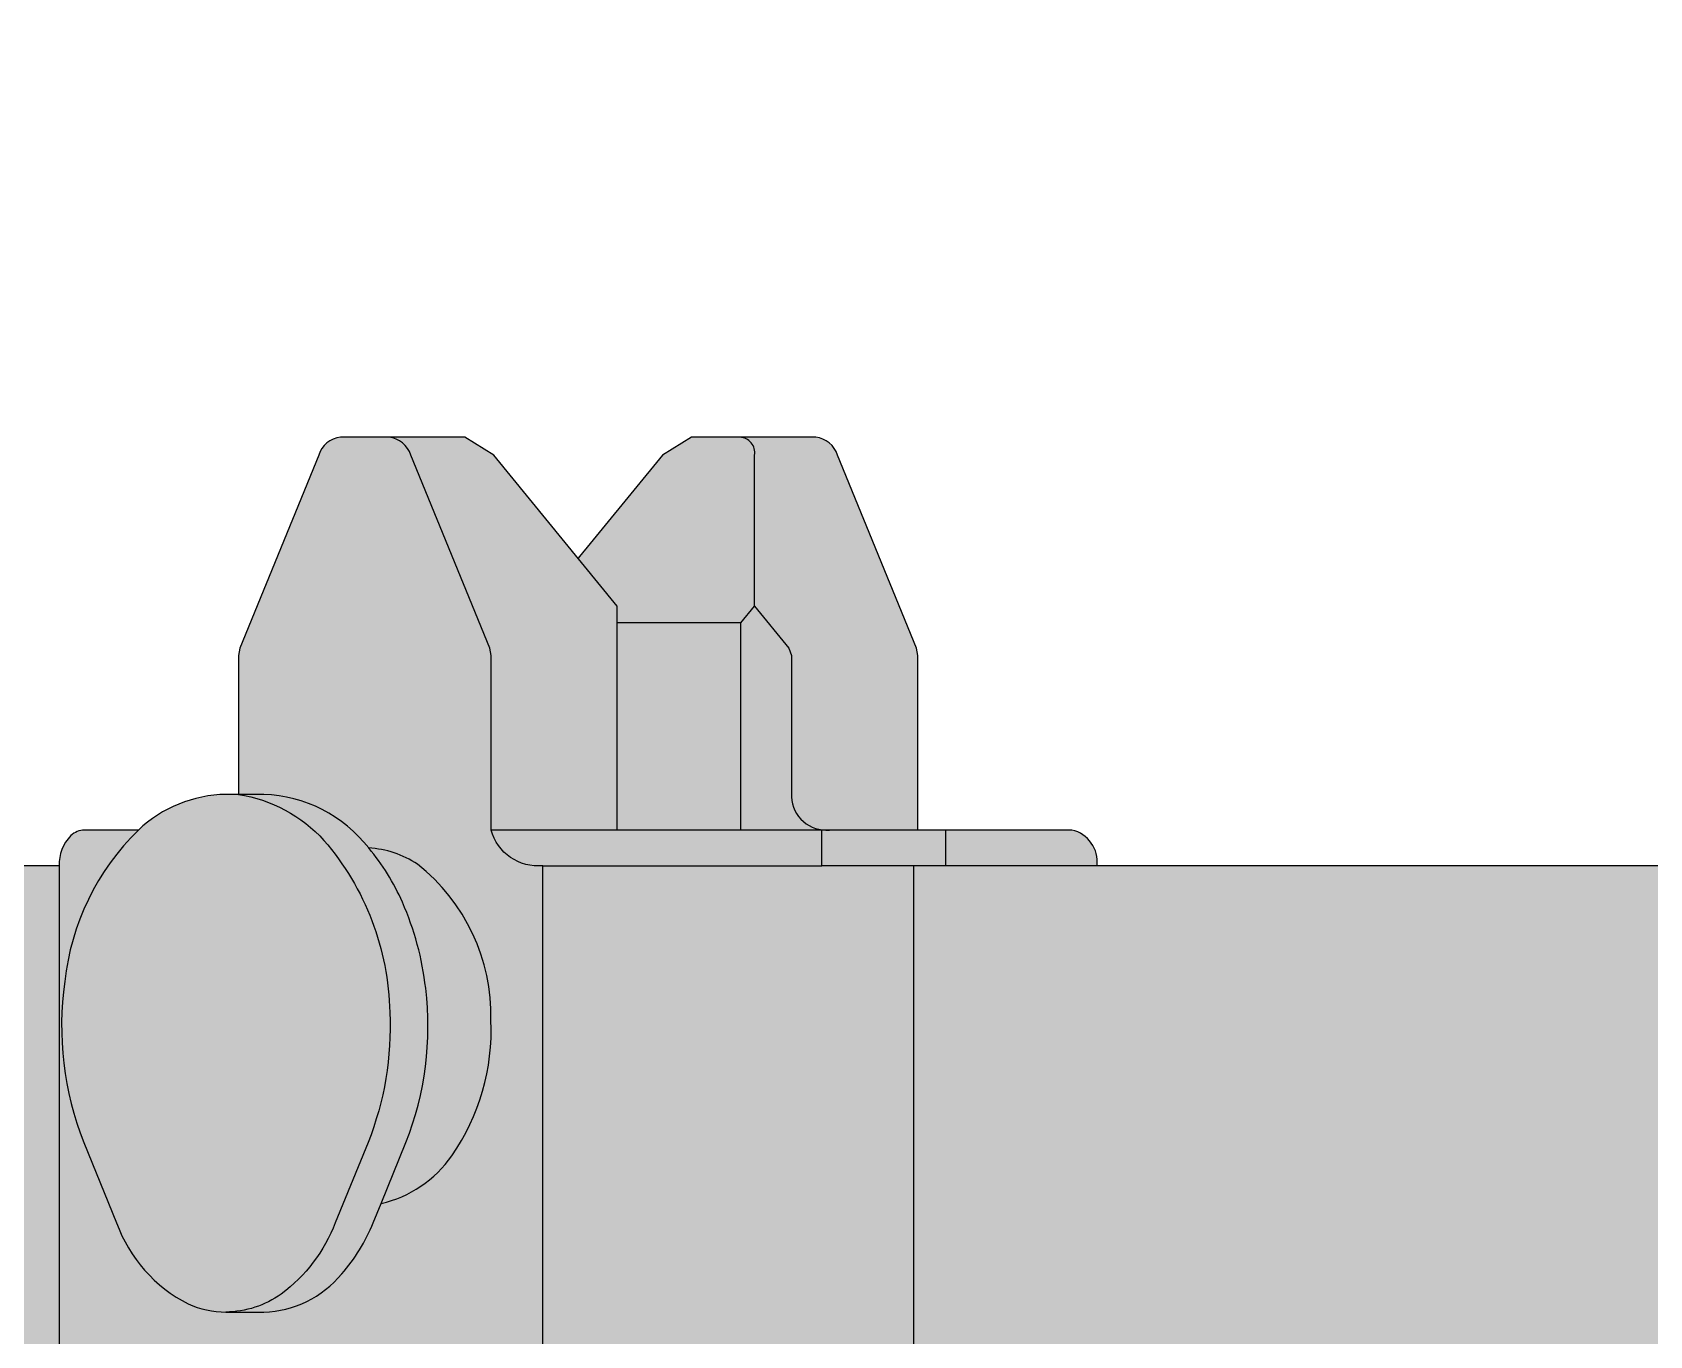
# Model space of a CAD drawing. Header units: millimetres. Extents: x -9400 to 16593, y -27108 to 22430.
# Drawn here: x -7252.8 to -6800, y 5693.4 to 6058.4 of the extents above; entities that cross this region are included whole.
import ezdxf
from ezdxf.enums import TextEntityAlignment as Align

# ---------------------------------------------------------------- set-up
doc = ezdxf.new("R2010")
doc.units = ezdxf.units.MM
doc.set_wipeout_variables(frame=1)
doc.layers.add('Техника LTM 11200-9.1', color=250, linetype='Continuous')
doc.layers.add('Техника LTM 11200-9.1 Штрих', color=7, linetype='Continuous', true_color=0xffd452)
doc.styles.add('arial', font='arial.ttf')

# ---------------------------------------------------------------- blocks, each defined once
blk = doc.blocks.new('LTM 11200-9.1-20240608.130851')
at = {"color": 0, "linetype": 'ByBlock', "lineweight": -2, "ltscale": 50, "transparency": 16777216}
for points in [[(238.000043005828, 124.3395200693049, 1.110223024625157e-16), (231.0688777622563, 128.370008601516, 0.3052800898424828)], [(213.0000000008586, 24.6987292811682, 1.110223024625157e-16), (149.5907555555314, -11.91061507179984, 0.1095178116827467)], [(117.6755511266383, -41.15551181513001, 1.110223024625157e-16), (98.29824531744816, -68.82917248255399, -0.4661674763963348)], [(-84.8137213269074, -84.89188827354519, 1.110223024625157e-16), (-266.211978828811, 96.50635134539334, 1.110223024625157e-16), (-336.9998161347903, 165.945307967515, 1.110223024625157e-16), (-866.0808936206031, 165.9452950116229, 1.110223024625157e-16), (-1167.415119858459, 90.8142341938219, 0.1360940270824719)], [(-1248.822474836154, 44.75616880317102, 1.110223024625157e-16), (-1394.289321878547, -100.7106782392075, -0.6681786379193838)], [(-1564.999999997206, -30.00000012056262, 1.110223024625157e-16), (-1564.999999997206, 32.03240227841889, -0.06554346275772166)], [(-1558.185165255025, 83.79621129890438, 1.110223024625157e-16), (-1497.362744722603, 310.7885749652341, 1.110223024625157e-16), (-1497.362744722603, 414.3161930062342, 1.110223024625157e-16), (-1542.955549574544, 584.4708571732917, -0.478812575144597), (-1484.999999997206, 659.9999998794374, 1.110223024625157e-16), (-1214.171163544775, 659.9999998800995, 1.110223024625157e-16), (-1212.266426014132, 664.0847226964106, 1.110223024625157e-16), (-586.4521676169243, 891.8624849330809), (-580.4170755316809, 895.3493390504518), (-582.9999999933061, 918.7466979436576), (-582.9999999932043, 1116.678789192403, 0.2087121525228701), (-598.9999999933061, 1153.339394752169, -0.313649937460844), (-611.1946520530619, 1209.134226890543), (-602.6337336723809, 1221.945139932184), (-561.4805234425294, 1259.945262046793), (-463.7308086437406, 1325.943190667342)]]:
    blk.add_lwpolyline(points, format="xyb", dxfattribs=at)
blk = doc.blocks.new('LTM 11200-9.1-20240609.140259')
at = {"color": 0, "linetype": 'ByBlock', "lineweight": -2, "ltscale": 50, "transparency": 16777216}
blk.add_wipeout([(9.585481156715584, 365.00000000001774), (12.17367160774099, 364.6592582629082), (14.585481156715923, 363.6602540378617), (16.65654896858137, 362.0710678118826), (18.245735194559987, 360.0000000000168), (18.24573519456, 360.0000000000168), (49.464101615118594, 305.9282032302958), (49.464101615118594, 305.9282032302958), (49.69551813002535, 305.45893695975565), (49.8637033051359, 304.963479410706), (49.96577944547435, 304.45030799917595), (49.99999999997866, 303.9282032302958), (49.999999999978634, 303.9282032302958), (49.99999999997135, 291.0000035421267), (49.99999999997135, 291.0000035421267), (50.490361410504974, 288.7235975174608), (51.79426520054886, 286.794267683455), (53.72359426479452, 285.49036275443177), (55.99999999997499, 285.0000000000223), (55.99999999997501, 285.0000000000223), (120.99999999996768, 285.0000000000214), (120.99999999996768, 275.00000000000955), (696.7523480776257, 275.0000000000032), (696.7523480776257, 284.9999999999982), (754.0279973537477, 284.9999999999982), (754.0279973537438, 347.6794919243125), (788.5825475006607, 389.99999999999136), (796.74751330994, 394.9999999999932), (831.5166341992411, 394.9999999999941), (831.5166341992411, 394.9999999999941), (833.5402265152145, 394.49201709567706), (835.3313783943898, 393.42208838867236), (836.7379205275538, 391.8811108677528), (837.6403585562041, 389.9999999999968), (859.7150771497621, 335.92820323027354), (860.0940145317256, 333.9282032302722), (860.0940145317256, 284.9999999999977), (903.2275281841397, 284.9999999999977), (903.2275281841397, 284.9999999999977), (906.299097517203, 283.69167695749456), (908.6933519550158, 281.36492105315665), (910.088953646576, 278.332011019892), (910.2985959960026, 274.9999999999991), (1052.7408232304517, 274.9999999999991), (1052.7408232304501, -4.547473508864641e-13), (-1052.7408232304508, -4.547473508864641e-13), (-1052.740823230458, 274.9999999999991), (-910.298595996009, 274.9999999999991), (-910.298595996009, 274.9999999999991), (-910.0889536465828, 278.332011019892), (-908.693351955023, 281.3649210531562), (-906.299097517211, 283.69167695749456), (-903.2275281841477, 284.9999999999977), (-860.0940145317319, 284.9999999999977), (-860.0940145317302, 333.9282032302722), (-859.7150771497685, 335.92820323027354), (-837.6403585562085, 389.9999999999968), (-837.6403585562085, 389.9999999999968), (-836.7379205275581, 391.8811108677528), (-835.3313783943943, 393.42208838867236), (-833.5402265152193, 394.49201709567706), (-831.5166341992457, 394.9999999999941), (-796.7475133099443, 394.9999999999932), (-788.5825475006651, 389.99999999999136), (-754.0279973537484, 347.6794919243125), (-754.0279973537538, 284.9999999999982), (-696.7523480776338, 284.9999999999982), (-696.7523480776321, 275.0000000000032), (-120.99999999997222, 275.00000000000955), (-120.99999999997222, 285.0000000000214), (-55.99999999998314, 285.0000000000223), (-55.99999999998314, 285.0000000000223), (-53.72359426480224, 285.49036275443177), (-51.79426520055604, 286.794267683455), (-50.49036141051165, 288.72359751746035), (-49.99999999997761, 291.0000035421267), (-49.999999999977675, 291.0000035421267), (-49.99999999998496, 303.9282032302958), (-49.99999999998496, 303.9282032302958), (-49.96577944548019, 304.45030799917595), (-49.86370330514127, 304.963479410706), (-49.69551813003028, 305.4589369597561), (-49.46410161512306, 305.9282032302958), (-49.464101615123084, 305.9282032302958), (-18.2457351945645, 360.0000000000168), (-18.2457351945645, 360.0000000000168), (-16.656548968585884, 362.0710678118826), (-14.585481156720443, 363.6602540378617), (-12.173671607745511, 364.6592582629082), (-9.5854811567201, 365.00000000001774), (-9.585481156720078, 365.00000000001774)], dxfattribs=at)
at = {"layer": 'Техника LTM 11200-9.1 Штрих', "ltscale": 50, "true_color": 0x919191, "transparency": 16777216}
h = blk.add_hatch(color=252, dxfattribs=at)
h.dxf.hatch_style = 1
h.paths.add_polyline_path([(-867.8721891248342, 284.9999999999982), (-903.2275281841476, 284.9999999999982, 0.3860579729890017), (-910.2985959960088, 275.0000000000001), (-867.8721891248342, 275.0000000000007)])
h.paths.add_polyline_path([(-696.7523480776335, 284.9999999999991), (-754.0279973537536, 284.9999999999991), (-754.0279973537486, 343.0384757729099), (-810.5965398486887, 343.0384757729153), (-810.5965398486887, 284.9999999999991), (-833.7512788607879, 284.9999999999987, -0.04063597038355846), (-835.3452771902149, 284.9999999999987), (-860.0940145317318, 284.9999999999982), (-867.8721891248342, 284.9999999999982), (-867.8721891248342, 275.0000000000007), (-696.7523480776317, 275.0000000000037)])
h.paths.add_polyline_path([(-810.5965398486887, 343.0384757729153), (-814.3859136683141, 347.6794919242921), (-823.9808007084894, 335.928203230259), (-824.7386754724148, 333.928203230259), (-824.7386754724184, 294.2820242257913, -0.3757731303559582), (-833.7512788607878, 284.9999999999987), (-810.5965398486887, 284.9999999999991)], flags=17)
h.paths.add_polyline_path([(-814.3859136683031, 389.9999999999955, -0.4522531419883302), (-810.3034307636766, 394.999999999994), (-831.5166341992453, 394.9999999999946, 0.3011528066670465), (-837.6403585562084, 389.9999999999973), (-859.7150771497681, 335.9282032302745), (-860.09401453173, 333.9282032302727), (-860.0940145317318, 284.9999999999982), (-833.7512788607879, 284.9999999999987, 0.3757731303559592), (-824.7386754724184, 294.2820242257913), (-824.7386754724148, 333.928203230259), (-823.9808007084894, 335.928203230259), (-814.3859136683141, 347.6794919242921)])
h.paths.add_polyline_path([(-788.582547500665, 389.9999999999919), (-796.7475133099442, 394.9999999999937), (-810.3034307636769, 394.999999999994, 0.4522531419883113), (-814.3859136683031, 389.9999999999954), (-814.3859136683141, 347.6794919242921), (-810.5965398486887, 343.0384757729153), (-754.0279973537486, 343.0384757729099), (-754.0279973537481, 347.679491924313)])
at = {"layer": 'Техника LTM 11200-9.1 Штрих', "ltscale": 50, "transparency": 16777216}
h = blk.add_hatch(color=256, dxfattribs=at)
h.dxf.hatch_style = 1
h.set_gradient(color1=(132, 132, 132), color2=(173, 173, 173), tint=1)
h.paths.add_polyline_path([(-373.4383119831191, 5.684341886080801e-14), (-373.4383119831209, 275.0000000000073), (-696.7523480776317, 275.0000000000037), (-910.2985959960088, 275.0000000000001), (-1052.740823230458, 275.0000000000001), (-1052.740823230451, 5.861977570020827e-14)])
at = {"color": 0, "linetype": 'ByBlock', "lineweight": -2, "ltscale": 50, "transparency": 16777216}
for points in [[(1052.740823230451, 5.684341886080801e-14), (-1052.740823230451, 5.684341886080801e-14), (-1052.740823230458, 275.0000000000001), (-910.2985959960088, 275.0000000000001, -0.3860579729890017), (-903.2275281841476, 284.9999999999982), (-860.0940145317318, 284.9999999999982), (-860.09401453173, 333.9282032302727), (-859.7150771497681, 335.9282032302745), (-837.6403585562084, 389.9999999999973, -0.3011528066670468), (-831.5166341992453, 394.9999999999946), (-796.7475133099442, 394.9999999999937), (-788.582547500665, 389.9999999999919), (-754.0279973537481, 347.679491924313), (-754.0279973537536, 284.9999999999991), (-696.7523480776335, 284.9999999999991), (-696.7523480776317, 275.0000000000037), (-120.9999999999718, 275.0000000000101)], [(-860.0940145317318, 284.9999999999982), (-810.5965398486887, 284.9999999999991), (-810.5965398486887, 343.0384757729153), (-814.3859136683141, 347.6794919242921), (-814.3859136683031, 389.9999999999955, -0.4522531419893762), (-810.3034307636617, 394.9999999999946)], [(-814.3859136683141, 347.6794919242921), (-823.9808007084894, 335.928203230259), (-824.7386754724148, 333.928203230259), (-824.7386754724184, 294.2820242257913, -0.4228662282084388), (-835.3452771902093, 284.9999999999982)]]:
    blk.add_lwpolyline(points, format="xyb", dxfattribs=at)
for points in [[(-810.5965398486887, 343.0384757729153), (-754.0279973537499, 343.0384757729099)], [(-867.8721891248342, 284.9999999999991), (-867.8721891248342, 275.0000000000019)], [(-910.2985959960088, 275.0000000000001), (-696.7523480776317, 275.0000000000037)]]:
    blk.add_lwpolyline(points, dxfattribs=at)
blk = doc.blocks.new('LTM 11200-9.1-20240609.140256')
at = {"color": 0, "linetype": 'ByBlock', "lineweight": -2, "ltscale": 50, "transparency": 16777216}
blk.add_wipeout([(696.7530393247799, 284.99999999999363), (754.0286886009089, 284.9999999999968), (754.0286886009089, 347.67949192429023), (788.583238747844, 389.99999999999454), (796.7482045571196, 394.9999999999932), (831.5173254464172, 394.9999999999932), (831.5173254464172, 394.9999999999932), (833.5409177623908, 394.49201709567615), (835.332069641566, 393.42208838867145), (836.73861177473, 391.88111086775143), (837.6410498033803, 389.99999999999454), (859.7157683969273, 335.92820323026945), (860.0947057788909, 333.92820323026945), (860.0947057788909, 294.9999999999932), (863.6302396867834, 294.999999999995), (863.6302396867834, 294.999999999995), (870.3460053550956, 294.2522479765171), (876.8106644792609, 292.28531533693604), (882.8048442321752, 289.16594830337726), (888.1251371126384, 285.0000000000018), (903.2282194312576, 285.00000000000364), (903.2282194312576, 285.00000000000364), (904.2714750663422, 284.88197867909275), (905.2750409672101, 284.5734874556506), (906.2044540554281, 284.08512011053654), (907.0277977063598, 283.43364748271824), (907.0277977063598, 283.43364748271824), (908.4861376038441, 281.62600797544746), (909.5441569481085, 279.55842220648856), (910.1571703559724, 277.3182145360656), (910.2992872431352, 275.00000000000045), (1052.740823230568, 275.00000000000045), (1052.7408232305643, 4.547473508864641e-13), (-1052.7408232305643, 4.547473508864641e-13), (-1052.740823230568, 275.00000000000045), (-910.2992872431349, 275.00000000000045), (-910.2992872431349, 275.00000000000045), (-910.1571703559724, 277.3182145360656), (-909.5441569481085, 279.55842220648856), (-908.4861376038439, 281.62600797544746), (-907.0277977063596, 283.43364748271824), (-907.0277977063596, 283.43364748271824), (-906.2044540554275, 284.08512011053654), (-905.2750409672088, 284.5734874556506), (-904.2714750663405, 284.88197867909275), (-903.2282194312555, 285.00000000000364), (-888.1251371126381, 285.0000000000018), (-888.1251371126381, 285.0000000000018), (-882.8048442321757, 289.16594830337726), (-876.8106644792615, 292.28531533693604), (-870.3460053550968, 294.2522479765166), (-863.6302396867849, 294.999999999995), (-860.0947057788907, 294.9999999999932), (-860.0947057788907, 333.92820323026945), (-859.715768396927, 335.92820323026945), (-837.6410498033802, 389.99999999999454), (-837.6410498033802, 389.99999999999454), (-836.7386117747296, 391.88111086775143), (-835.3320696415659, 393.42208838867145), (-833.5409177623906, 394.49201709567615), (-831.517325446417, 394.9999999999932), (-796.7482045571196, 394.9999999999932), (-788.5832387478439, 389.99999999999454), (-754.0286886009087, 347.67949192429023), (-754.0286886009087, 284.9999999999968), (-696.7530393247797, 284.99999999999363), (-696.7530393247797, 275.0000000000041), (696.7530393247799, 275.0000000000041)], dxfattribs=at)
at = {"layer": 'Техника LTM 11200-9.1 Штрих', "ltscale": 50, "true_color": 0xc9c9c9, "transparency": 16777216}
h = blk.add_hatch(color=9, dxfattribs=at)
h.dxf.hatch_style = 1
edge = h.paths.add_edge_path()
edge.add_line((819.3862351260639, 394.9999999999926), (796.7482045571195, 394.9999999999926))
edge.add_line((796.7482045571195, 394.9999999999926), (788.5832387478439, 389.9999999999944))
edge.add_line((788.5832387478439, 389.9999999999944), (754.0286886009088, 347.6794919242892))
edge.add_line((754.0286886009088, 347.6794919242892), (754.0286886009088, 284.9999999999962))
edge.add_line((754.0286886009088, 284.9999999999962), (696.7530393247797, 284.9999999999926))
edge.add_line((696.7530393247797, 284.9999999999926), (696.7530393247797, 275.0000000000035))
edge.add_line((696.7530393247797, 275.0000000000035), (774.8571157256446, 275.0000000000035))
edge.add_arc((776.2104964205635, 288.5855143008672), 13.65275935935116, 264.3109989094123, 344.7743034992008)
edge.add_line((789.3840276602349, 284.9999999999962), (789.3840276602349, 333.9282032302707))
edge.add_line((789.3840276602349, 333.9282032302707), (789.7629650421985, 335.9282032302725))
edge.add_line((789.7629650421985, 335.9282032302725), (811.8376836357492, 389.9999999999944))
edge.add_arc((818.6738215593844, 387.8774751378944), 7.158064927143089, 95.71187608592851, 162.7511648812555, ccw=False)
edge.add_line((817.961407992705, 394.9999999999926), (819.3862351260639, 394.9999999999926))
at = {"layer": 'Техника LTM 11200-9.1 Штрих', "ltscale": 50, "true_color": 0x999999, "transparency": 16777216}
h = blk.add_hatch(color=253, dxfattribs=at)
h.dxf.hatch_style = 1
edge = h.paths.add_edge_path()
edge.add_line((817.961407992705, 394.9999999999926), (831.517325446417, 394.9999999999926))
edge.add_arc((830.8049118797213, 387.8774751378645), 7.158064927174451, 17.248835118917214, 84.28812391396588, ccw=False)
edge.add_line((837.64104980338, 389.9999999999944), (859.715768396927, 335.9282032302689))
edge.add_line((859.715768396927, 335.9282032302689), (860.0947057788907, 333.9282032302689))
edge.add_line((860.0947057788907, 333.9282032302689), (860.0947057788907, 294.9999999999926))
edge.add_line((860.0947057788907, 294.9999999999926), (863.6302396867849, 294.9999999999944))
edge.add_arc((862.9461909241347, 258.3244295772818), 36.6819490831804, 46.653210930176726, 88.93148046942048, ccw=False)
edge.add_line((888.1251371126381, 285.0000000000017), (903.2282194312555, 285.0000000000035))
edge.add_arc((903.1157087887724, 279.3354892762001), 5.665627977969994, 46.3306790559339, 88.86211929859388, ccw=False)
edge.add_arc((899.0077162707531, 275.4712398217061), 11.30140000149957, -2.38978207288568, 44.7932456258996, ccw=False)
edge.add_line((910.2992872431349, 275.0000000000017), (910.2992872431458, 6.000000000001762))
edge.add_line((910.2992872431458, 6.000000000001762), (864.6908998566195, 5.999999999999943))
edge.add_arc((866.0918532330535, 9.990623632601228), 4.229390894681851, 179.8729777567132, 250.6558016087708, ccw=False)
edge.add_line((861.8624727318746, 9.999999999999943), (861.8624727318746, 53.32050807568697))
edge.add_arc((848.5277503068945, 53.38374163537156), 13.33487235163267, 359.7283041354924, 381.7288621078)
edge.add_line((860.9151292769637, 58.32050807568697), (839.8170650468236, 109.9999999999999))
edge.add_arc((832.9809271231604, 107.8774751378677), 7.158064927179338, 17.24883511892404, 84.28812391390488)
edge.add_line((833.6933406898642, 114.9999999999999), (815.7853927492941, 115.0000000000018))
edge.add_arc((816.4978063160004, 107.877475137868), 7.158064927181102, 95.71187608611385, 162.751164881098)
edge.add_line((809.6616683923347, 109.9999999999981), (788.5636041621909, 58.32050807568334))
edge.add_arc((800.9509831323547, 53.38374163535974), 13.33487235172358, 158.2711378923178, 180.2716958644706)
edge.add_line((787.6162607072837, 53.32050807568334), (787.6162607072837, 9.999999999994486))
edge.add_arc((783.2858616647864, 10.06205452818756), 4.330843639723223, 290.29221176970475, 359.1790088648119, ccw=False)
edge.add_line((784.7878335825388, 5.999999999994486), (774.8571157256409, 5.999999999994486))
edge.add_line((774.8571157256409, 5.999999999994486), (774.8571157256446, 275.0000000000035))
edge.add_arc((776.2104964205635, 288.5855143008672), 13.65275935935116, 264.3109989094123, 344.7743034992008)
edge.add_line((789.3840276602349, 284.9999999999962), (789.3840276602349, 333.9282032302707))
edge.add_line((789.3840276602349, 333.9282032302707), (789.7629650421985, 335.9282032302725))
edge.add_line((789.7629650421985, 335.9282032302725), (811.8376836357492, 389.9999999999944))
edge.add_arc((818.6738215593845, 387.8774751378943), 7.158064927143231, 95.71187608592919, 162.7511648812549, ccw=False)
edge = h.paths.add_edge_path(flags=16)
edge.add_arc((839.4611765326551, 235.1572781682855), 69.65972996591337, 6.087673842290428, 45.6855861932803, ccw=False)
edge.add_arc((821.266412220726, 229.989752661957), 88.35819222170785, -21.5741506436122, 8.16889216107279, ccw=False)
edge.add_line((903.4344480050421, 197.4999999999926), (894.2488614696048, 174.9999999999926))
edge.add_arc((855.4042623141613, 189.08526618404), 41.31945797106428, 297.0210831297086, 340.0690757212776, ccw=False)
edge.add_arc((863.5349589700563, 176.0105132577263), 26.01068777147534, 270.20988276280434, 294.14956176913745, ccw=False)
edge.add_line((863.6302396844329, 149.9999999999944), (853.0236379670167, 149.9999999999926))
edge.add_arc((853.9213262629055, 179.5038482966946), 29.51750173357126, 219.6520796709646, 268.2572480930344, ccw=False)
edge.add_arc((868.2631213190905, 193.2633714205314), 49.3610832781071, 201.7153306768425, 221.326201537653, ccw=False)
edge.add_line((822.405016182225, 174.9999999999962), (820.1944115450677, 180.4148533840579))
edge.add_arc((827.4095082678438, 212.5091976790585), 32.89535767315886, 214.7239298170975, 257.3300343392275, ccw=False)
edge.add_arc((851.1581957241648, 229.0085712697498), 61.81298033172088, 177.4745202576292, 214.7546504477628, ccw=False)
edge.add_arc((843.6024150936117, 232.9127799496526), 54.21001740290941, 128.3478635733339, 181.2477978165073, ccw=False)
edge.add_arc((825.1232869784175, 252.6971846731004), 27.31899156304035, 93.1239359201241, 123.69203742028111, ccw=False)
edge.add_arc((854.4388824593358, 255.9755486574861), 39.05010524386208, 92.07695465412928, 142.0774425347728, ccw=False)
edge.add_line((853.0236379670131, 294.9999999999926), (860.0947057788907, 294.9999999999926))
edge.add_arc((862.6396669879292, 257.8483820038721), 37.23868347948378, 46.81300639344471, 93.91875517181887, ccw=False)
at = {"layer": 'Техника LTM 11200-9.1 Штрих', "ltscale": 50, "true_color": 0xadadad, "transparency": 16777216}
h = blk.add_hatch(color=253, dxfattribs=at)
h.dxf.hatch_style = 1
edge = h.paths.add_edge_path()
edge.add_arc((839.4611765326551, 235.1572781682855), 69.65972996591337, 6.087673842290428, 45.6855861932803, ccw=False)
edge.add_arc((821.266412220726, 229.989752661957), 88.35819222170785, -21.5741506436122, 8.16889216107279, ccw=False)
edge.add_line((903.4344480050421, 197.4999999999926), (894.2488614696048, 174.9999999999926))
edge.add_arc((855.4042623141613, 189.08526618404), 41.31945797106428, 297.0210831297086, 340.0690757212776, ccw=False)
edge.add_arc((863.5349589700563, 176.0105132577263), 26.01068777147534, 270.20988276280434, 294.14956176913745, ccw=False)
edge.add_line((863.6302396844329, 149.9999999999944), (853.0236379670167, 149.9999999999926))
edge.add_arc((853.9213262629055, 179.5038482966946), 29.51750173357126, 219.6520796709646, 268.2572480930344, ccw=False)
edge.add_arc((868.2631213190905, 193.2633714205314), 49.3610832781071, 201.7153306768425, 221.326201537653, ccw=False)
edge.add_line((822.405016182225, 174.9999999999962), (820.1944115450677, 180.4148533840579))
edge.add_arc((827.4095082678438, 212.5091976790585), 32.89535767315886, 214.7239298170975, 257.3300343392275, ccw=False)
edge.add_arc((851.1581957241648, 229.0085712697498), 61.81298033172088, 177.4745202576292, 214.7546504477628, ccw=False)
edge.add_arc((843.6024150936117, 232.9127799496526), 54.21001740290941, 128.3478635733339, 181.2477978165073, ccw=False)
edge.add_arc((825.1232869784175, 252.6971846731004), 27.31899156304035, 93.1239359201241, 123.69203742028111, ccw=False)
edge.add_arc((854.4388824593358, 255.9755486574861), 39.05010524386208, 92.07695465412928, 142.0774425347728, ccw=False)
edge.add_line((853.0236379670131, 294.9999999999926), (860.0947057788907, 294.9999999999926))
edge.add_arc((862.6396669879292, 257.8483820038721), 37.23868347948378, 46.81300639344471, 93.91875517181887, ccw=False)
h = blk.add_hatch(color=253, dxfattribs=at)
h.dxf.hatch_style = 1
h.paths.add_polyline_path([(-149.9999999999965, -5.329070518200751e-14), (-150.0000000000019, 275.0000000000035), (-671.1349022638316, 275.0000000000035), (-671.1349022638316, -5.684341886080801e-14)])
h.paths.add_polyline_path([(671.1349022638311, 275.0000000000035), (149.9999999999999, 275.0000000000035), (150.0000000000034, -6.039613253960852e-14), (671.1349022638313, -6.394884621840902e-14)])
at = {"layer": 'Техника LTM 11200-9.1 Штрих', "ltscale": 50, "true_color": 0x999999, "transparency": 16777216}
h = blk.add_hatch(color=253, dxfattribs=at)
h.dxf.hatch_style = 1
h.paths.add_polyline_path([(671.1349022638313, 275.0000000000035), (696.7530393247797, 275.0000000000035), (774.8571157256446, 275.0000000000035), (774.8571157256409, 0), (671.1349022638313, 0)])
at = {"layer": 'Техника LTM 11200-9.1 Штрих', "ltscale": 50, "true_color": 0xc9c9c9, "transparency": 16777216}
h = blk.add_hatch(color=9, dxfattribs=at)
h.dxf.hatch_style = 1
h.paths.add_polyline_path([(910.2992872431349, 274.9999999999999), (945.2874795300094, 274.9999999999999), (945.2874795300094, -5.684341886080801e-14), (910.2992872431277, -5.684341886080801e-14)])
at = {"color": 0, "linetype": 'ByBlock', "lineweight": -2, "ltscale": 50, "transparency": 16777216}
for points in [[(-696.7530393247799, 275.0000000000035), (696.7530393247797, 275.0000000000035), (696.7530393247797, 284.9999999999926), (754.0286886009088, 284.9999999999962), (754.0286886009088, 347.6794919242892), (788.5832387478439, 389.9999999999944), (796.7482045571195, 394.9999999999926), (831.517325446417, 394.9999999999926, -0.3011528066670052), (837.64104980338, 389.9999999999944), (859.715768396927, 335.9282032302689), (860.0947057788907, 333.9282032302689), (860.0947057788907, 294.9999999999926), (863.630239686783, 294.9999999999944, -0.1865952159101534), (888.1251371126381, 285.0000000000017), (903.2282194312573, 285.0000000000035, -0.1877385796348731), (907.0277977063596, 283.4336474827177, -0.2088335978390284), (910.2992872431349, 274.9999999999999), (1052.740823230568, 274.9999999999999), (1052.740823230564, -5.684341886080801e-14), (-1052.740823230564, -5.684341886080801e-14)], [(774.8571157256446, 275.0000000000035, 0.3662612738994666), (789.3840276602349, 284.9999999999962), (789.3840276602349, 333.9282032302707), (789.7629650421985, 335.9282032302725), (811.8376836357492, 389.9999999999944, -0.3011528066683215), (817.961407992705, 394.9999999999944)], [(888.1251371126381, 285.0000000000017, -0.1745185523592646), (908.7280800905354, 242.5447033237123, -0.1305120453306294), (903.4344480050421, 197.4999999999926), (894.2488614696048, 174.9999999999926, -0.1900728960601262), (874.1764495673959, 152.2762646660411, -0.1048381350898794), (863.6302396844329, 149.9999999999944), (853.0236379670167, 149.9999999999926, -0.2153179639514255), (831.1948119404987, 160.6680192641105, -0.08577802366898597), (822.4050161822232, 174.9999999999962), (820.1944115450677, 180.4148533840579, -0.1880758671763184), (800.3726096014142, 193.7712504343289, -0.1641153103965426), (789.4052527937891, 231.7322777384614, -0.2350079630113706), (809.9686554966901, 275.4274386240467, -0.1341751000843893), (823.6345123739519, 279.9755799741177, -0.2216968960513285), (853.0236379670131, 294.9999999999926), (860.0947057788907, 294.9999999999926)], [(860.0947057788907, 294.9999999999926, 0.1692822737376172), (836.164101170525, 282.1173912454086, 0.1747044134187254), (817.7520736146688, 233.9227230441082, 0.107235246930633), (823.8260313645877, 197.4999999999962), (833.011617900025, 174.9999999999962, 0.1438453322325792), (848.1487869744414, 155.0483677275932, 0.152562744280698), (863.6302396844329, 149.9999999999944)], [(820.1944115450677, 180.4148533840579), (813.2194296467859, 197.4999999999926, -0.1249055113106969), (807.6873103382603, 240.6880678458073, -0.07523492294936866), (814.1971743750254, 264.7852188419091, -0.07037595601601618), (823.6345123739519, 279.9755799741177)]]:
    blk.add_lwpolyline(points, format="xyb", dxfattribs=at)
for points in [[(754.0286886009088, 284.9999999999962), (789.3840276602349, 284.9999999999962)], [(671.1349022638313, 275.0000000000035), (671.1349022638313, -5.684341886080801e-14)], [(774.8571157256446, 275.0000000000035), (696.7530393247797, 275.0000000000035)], [(910.2992872431349, 275.0000000000017), (910.2992872431277, 1.762145984685048e-12), (774.8571157256409, 3.581135388230905e-12), (774.8571157256446, 275.0000000000035)]]:
    blk.add_lwpolyline(points, dxfattribs=at)
blk = doc.blocks.new('LTM 11200-9.1-20240608.20492501')
at = {"color": 0, "linetype": 'ByBlock', "lineweight": -2, "ltscale": 50, "transparency": 16777216}
blk.add_lwpolyline([(-14761.00006967527, -1269.999867621964, 2.220446049250313e-16), (-14761.00006967527, -1458.99997359718)], format="xyb", dxfattribs=at)
blk = doc.blocks.new('*U191')
at = {"color": 0, "linetype": 'ByBlock', "lineweight": -2, "ltscale": 50, "transparency": 16777216, "xscale": -1, "rotation": 62.00000000000003}
blk.add_blockref('LTM 11200-9.1-20240608.20492501', (-1500, 3695), dxfattribs=at)
at = {"color": 0, "linetype": 'ByBlock', "lineweight": -2, "ltscale": 50, "transparency": 16777216, "xscale": -1}
blk.add_blockref('LTM 11200-9.1-20240608.130851', (-8005, 3890), dxfattribs=at)
blk.add_blockref('LTM 11200-9.1-20240609.140259', (-7865.000000000133, 5330.000000000002), dxfattribs=at)
at = {"layer": 'Defpoints', "color": 250, "linetype": 'ByBlock', "lineweight": -2, "ltscale": 50, "transparency": 16777216, "style": 'arial', "width": 0.8}
blk.add_attdef('МАРКА', text='', height=250, rotation=61.99999999998346, dxfattribs=at).set_placement((4790.037595523239, 15753.98230572478), align=Align.MIDDLE_CENTER)
at = {"color": 0, "linetype": 'ByBlock', "lineweight": -2, "ltscale": 50, "transparency": 16777216, "xscale": -1}
blk.add_blockref('LTM 11200-9.1-20240609.140256', (-6335.000000000015, 5330.000000000015), dxfattribs=at)

msp = doc.modelspace()

# ---------------------------------------------------------------- block references
at = {"layer": 'Техника LTM 11200-9.1', "transparency": 16777216}
msp.add_blockref('*U191', (0, 220), dxfattribs=at)

doc.saveas('drawing.dxf')
